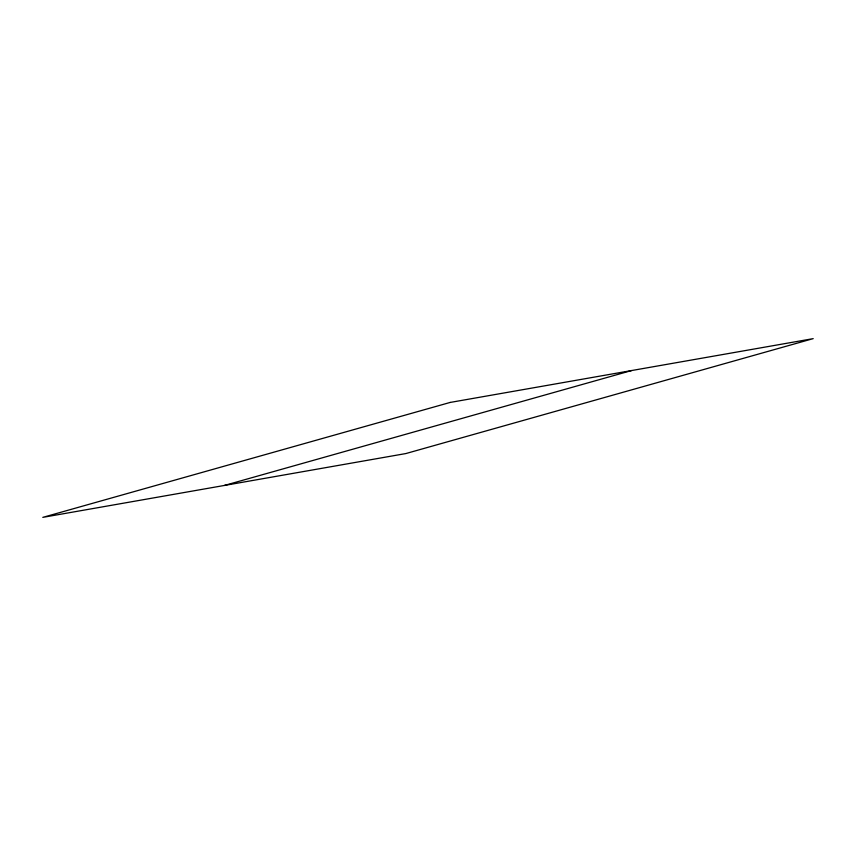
<?xml version="1.0" encoding="UTF-8"?>
<svg xmlns="http://www.w3.org/2000/svg" width="856" height="856" viewBox="0 0 856 856"><rect width="100%" height="100%" fill="white"/><g stroke="black" fill="none" stroke-linecap="round" stroke-linejoin="round"><path stroke-width="1.28" d="M224.315 485.47L631.685 370.53M450.17 402.438L42.8 517.366L405.83 453.562L813.2 338.634L450.17 402.438"/></g></svg>
